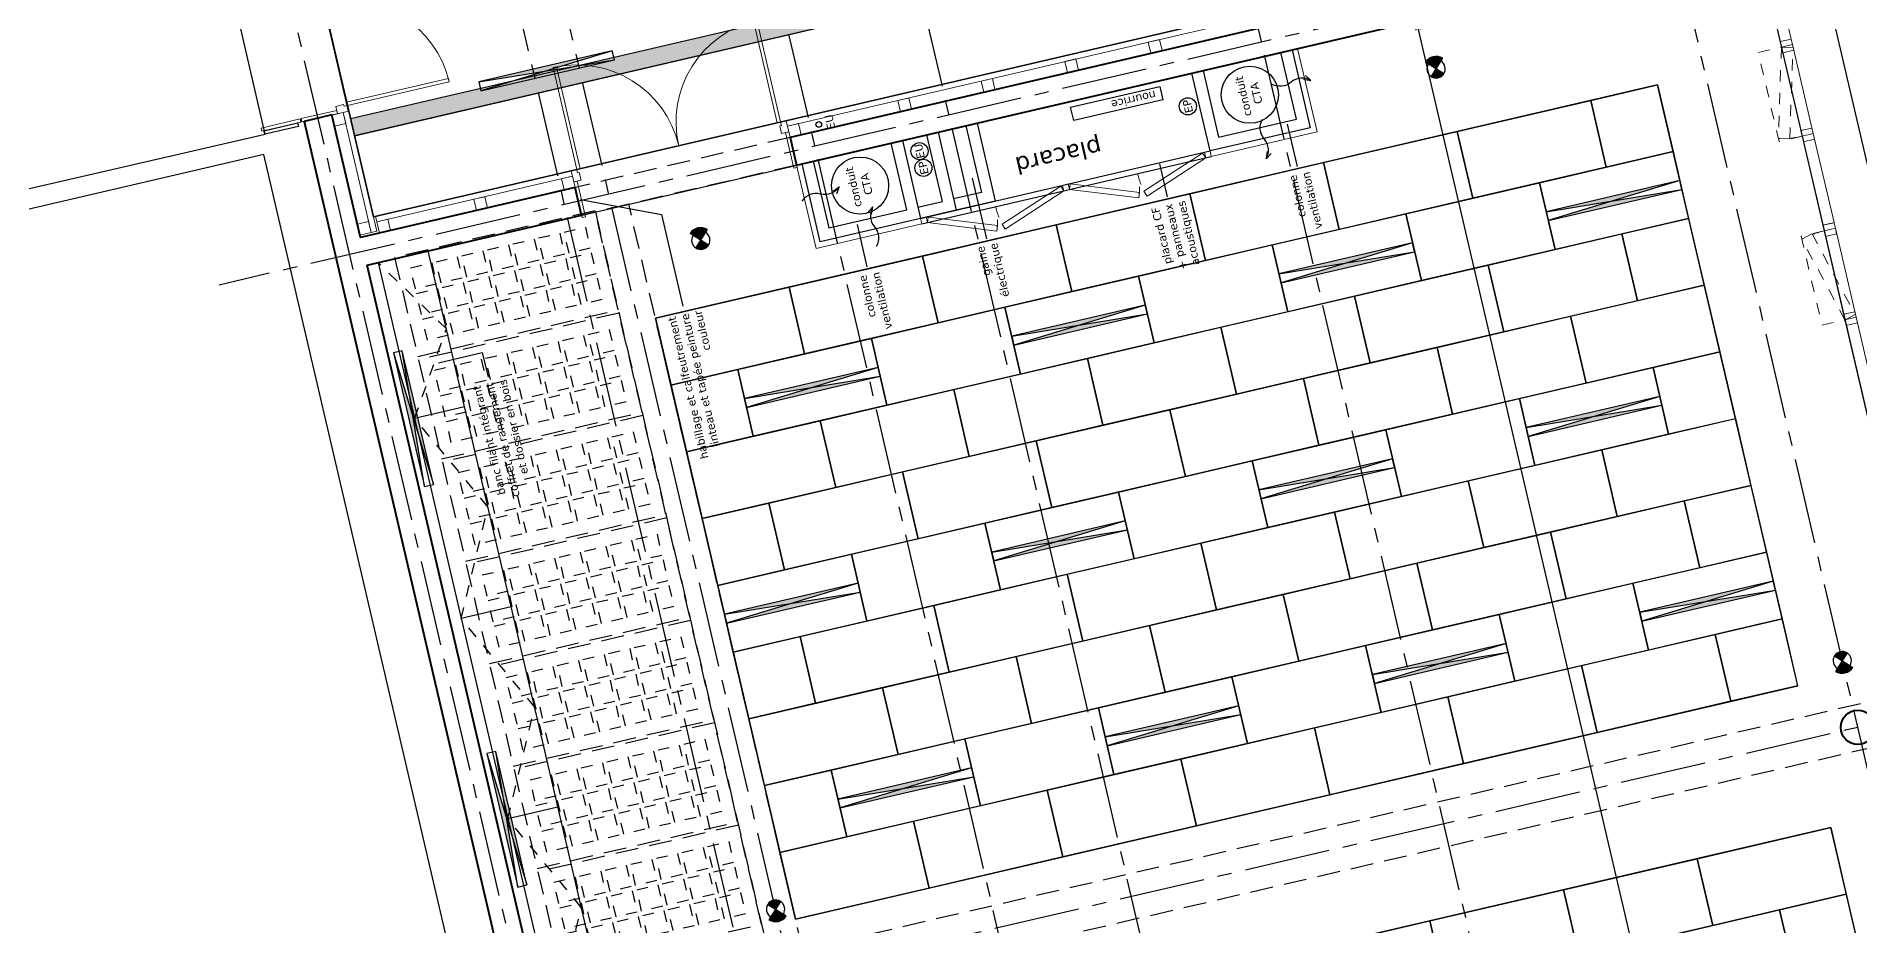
# Model space of a CAD drawing. Header units: metres. Extents: x 595957 to 596489, y 139635 to 139908.
# Drawn here: x 596075.85 to 596091.79, y 139702.95 to 139710.74 of the extents above; entities that cross this region are included whole.
import ezdxf

# ---------------------------------------------------------------- set-up
doc = ezdxf.new("R2010")
doc.units = ezdxf.units.M
doc.header["$MEASUREMENT"] = 0
doc.header["$PDMODE"] = 3
doc.header["$PDSIZE"] = 0.1
for name, pattern in [('01', [0.15, 0.1, -0.05]), ('02', [0.28, 0.2, -0.08]), ('AXES2', [1.125, 0.75, -0.125, 0.125, -0.125]), ('POINTILLE', [0.25, 0, -0.25])]:
    doc.linetypes.add(name, pattern=pattern)
for name, color, linetype in [('00-AXE-0.00', 14, 'AXES2'), ('01-CLOISON-0.25', 3, 'Continuous'), ('01-SANITAIRE-0.15', 44, 'Continuous'), ('02-VU-CACHE-01-0.10', 133, '01'), ('02-VU-CACHE-02-0.10', 133, '02'), ('06-COT-50&100-0.20', 2, 'Continuous'), ('06-TXT-DETAILS-DIVERS-02.20', 2, 'Continuous'), ('06-TXT-DIVERS-0.20', 70, 'Continuous'), ('07-CHAUFFAGE-0.13', 210, 'Continuous'), ('07-CTA-0.13', 163, 'Continuous'), ('07-ECLAIRAGE-0.13', 31, 'Continuous'), ('07-PLAFONDS-0.13', 5, 'Continuous'), ('07-SOLS-0.13', 211, 'Continuous'), ('08-VU-0.08', 56, 'Continuous'), ('08-VU-0.13', 44, 'Continuous')]:
    doc.layers.add(name, color=color, linetype=linetype)
doc.layers.add('01-BETON-0.40', color=4, linetype='Continuous', lineweight=40)
doc.layers.add('01-MEN-CP-0.15', color=2, linetype='Continuous', lineweight=18)
doc.layers.add('07-SF-HABIT-0.05', color=7, linetype='Continuous', plot=False)
doc.styles.add('COT', font='verdana.ttf')
doc.styles.add('locaux 100', font='verdana.ttf', dxfattribs={"height": 0.22})
doc.styles.add('locaux 20', font='verdana.ttf', dxfattribs={"height": 0.07})
doc.styles.get("Standard").update_dxf_attribs({"font": 'arial.ttf'})
doc.dimstyles.new('COT50', dxfattribs={"dimtxt": 0.12, "dimasz": 0.08, "dimexe": 0.05, "dimexo": 0, "dimgap": 0.05, "dimtad": 1, "dimdec": 0, "dimlfac": 100, "dimzin": 0, "dimdsep": 46, "dimtxsty": 'COT', "dimblk": 'OPEN30', "dimcen": 0.04, "dimdle": 0.05, "dimclrd": 256, "dimclre": 256, "dimclrt": 6, "dimadec": 0, "dimazin": 0, "dimtm": 1e-09, "dimtfac": 1, "dimtdec": 0, "dimtmove": 1, "dimatfit": 0, "dimldrblk": 'OPEN30', "dimfxl": 0.05, "dimfxlon": 1, "dimtolj": 1, "dimtzin": 0, "dimlwd": -1, "dimlwe": -1, "dimarcsym": 0})

# ---------------------------------------------------------------- blocks, each defined once
blk = doc.blocks.new('P180')
for points in [[(-1.85, 0.915), (-1.85, 0), (-1.88, 0), (-1.88, 0.915)], [(-0.08, 0.915), (-0.08, 0), (-0.05, 0), (-0.05, 0.915)], [(0, 0), (0, -0.1), (-0.065, -0.1), (-0.065, -0.03), (-0.05, -0.03), (-0.05, 0)]]:
    blk.add_lwpolyline(points, close=True)
at = {"linetype": 'Continuous'}
blk.add_lwpolyline([(-1.93, 0), (-1.93, -0.1), (-1.865, -0.1), (-1.865, -0.03), (-1.88, -0.03), (-1.88, 0)], close=True, dxfattribs=at)
for centre, start, end in [((-1.88, 0), 0, 90), ((-0.05, 0), 90, 180)]:
    blk.add_arc(centre, 0.915, start, end)
at = {"linetype": 'Continuous', "text_generation_flag": 6}
blk.add_attdef('TEXTE', (-0.188, 0.598), '', height=0.08, rotation=90, dxfattribs=at)
blk = doc.blocks.new('fen80')
at = {"linetype": '01'}
blk.add_lwpolyline([(0.849, 0.11), (0.076, -0.097), (0.05, 0), (0.823, 0.207)], close=True, dxfattribs=at)
blk.add_lwpolyline([(0.85, 0), (0.85, 0.207), (0.05, 0.207), (0.05, 0)], dxfattribs=at)
for points in [[(0.05, -0.1), (0, -0.1), (0, 0), (0.05, 0)], [(0.1, -0.1), (0.05, -0.1), (0.05, 0), (0.1, 0)], [(0.85, -0.1), (0.05, -0.1), (0.05, 0), (0.85, 0)], [(0.85, -0.1), (0.8, -0.1), (0.8, 0), (0.85, 0)], [(0.9, -0.1), (0.85, -0.1), (0.85, 0), (0.9, 0)]]:
    blk.add_lwpolyline(points, close=True)
blk.add_arc((0.05, 0), 0.8, 0, 14.9998, dxfattribs=at)
blk = doc.blocks.new('Spot-directionnel')
h = blk.add_hatch(color=256)
h.dxf.hatch_style = 1
h.paths.add_polyline_path([(-0.057, 0.057, 0.414214), (-0.057, -0.057), (0, 0)])
h = blk.add_hatch(color=256)
h.dxf.hatch_style = 1
h.paths.add_polyline_path([(0.078, 0.078), (0, 0), (0.078, -0.078, 0.414214)])
for p, q in [((-0.057, -0.057), (0.078, 0.078)), ((-0.057, 0.057), (0.078, -0.078))]:
    blk.add_line(p, q)
for radius, start, end in [(0.08, 45, 315), (0.11, 315, 45)]:
    blk.add_arc((0, 0), radius, start, end)
blk = doc.blocks.new('_Open30')
at = {"color": 0, "linetype": 'ByBlock', "lineweight": -2}
for p, q in [((-1, 0.27), (0, 0)), ((0, 0), (-1, -0.27)), ((0, 0), (-1, 0))]:
    blk.add_line(p, q, dxfattribs=at)
blk = doc.blocks.new('*D49')
at = {"layer": '06-COT-50&100-0.20', "transparency": 16777216}
for p, q in [((596087.868, 139710.862), (596087.965, 139710.884)), ((596092.62, 139690.695), (596087.934, 139710.795)), ((596092.589, 139690.606), (596092.686, 139690.629))]:
    blk.add_line(p, q, dxfattribs=at)
at = {"layer": 'Defpoints', "color": 0, "transparency": 16777216}
for p in [(596087.916, 139710.873), (596086.863, 139710.627), (596092.205, 139690.517)]:
    blk.add_point(p, dxfattribs=at)
at = {"layer": '06-COT-50&100-0.20', "transparency": 16777216, "xscale": 0.08, "yscale": 0.08, "zscale": 0.08}
for p, rotation in [((596087.916, 139710.873), 103.1212703830424), ((596092.638, 139690.618), 283.1212703830424)]:
    blk.add_blockref('_Open30', p, dxfattribs=dict(at, rotation=rotation))
at = {"layer": '06-COT-50&100-0.20', "color": 6, "transparency": 16777216, "insert": (596090.167, 139700.72), "char_height": 0.12, "attachment_point": 5, "rotation": 103.1213, "style": 'COT'}
blk.add_mtext('\\A1;2080', dxfattribs=at)
blk = doc.blocks.new('A$C7BBE718B')
at = {"layer": '07-CTA-0.13'}
blk.add_lwpolyline([(0.06, 0.025), (0, 0), (0.037, 0.054)], dxfattribs=at)
blk.add_lwpolyline([(0, 0, -0.319902), (0.173, 0.025, 0.319902), (0.346, 0.049)], format="xyb", dxfattribs=at)
blk = doc.blocks.new('A$C088F410E')
h = blk.add_hatch(color=256)
h.dxf.hatch_style = 1
h.paths.add_polyline_path([(-0.04, 1.2), (-0.04, 0), (0, 0.6)])
h = blk.add_hatch(color=256)
h.dxf.hatch_style = 1
h.paths.add_polyline_path([(0.04, 1.2), (0, 0.6), (0.04, 0)])
for p, q in [((0.04, 0), (-0.04, 1.2)), ((0.04, 1.2), (-0.04, 0))]:
    blk.add_line(p, q)
blk.add_lwpolyline([(0.04, 0), (0.04, 1.2), (-0.04, 1.2), (-0.04, 0)], close=True)
blk = doc.blocks.new('A$C07BA4181')
for points in [[(0.6, -0.6), (0, -0.6), (0, 0), (0.6, 0)], [(0.6, -1.8), (0, -1.8), (0, -0.6), (0.6, -0.6)], [(0.6, -3), (0, -3), (0, -1.8), (0.6, -1.8)], [(0.6, -4.2), (0, -4.2), (0, -3), (0.6, -3)], [(0.6, -5.4), (0, -5.4), (0, -4.2), (0.6, -4.2)], [(0.6, -6.6), (0, -6.6), (0, -5.4), (0.6, -5.4)], [(0.6, -7.8), (0, -7.8), (0, -6.6), (0.6, -6.6)], [(0.6, -9), (0, -9), (0, -7.8), (0.6, -7.8)]]:
    blk.add_lwpolyline(points, close=True)
blk = doc.blocks.new('A$C5BE8690B')
for points in [[(0, -1.2), (0.6, -1.2), (0.6, 0), (0, 0)], [(0, -2.4), (0.6, -2.4), (0.6, -1.2), (0, -1.2)], [(0, -3.6), (0.6, -3.6), (0.6, -2.4), (0, -2.4)], [(0, -4.8), (0.6, -4.8), (0.6, -3.6), (0, -3.6)], [(0, -6), (0.6, -6), (0.6, -4.8), (0, -4.8)], [(0, -7.2), (0.6, -7.2), (0.6, -6), (0, -6)], [(0, -8.4), (0.6, -8.4), (0.6, -7.2), (0, -7.2)], [(0, -9), (0.6, -9), (0.6, -8.4), (0, -8.4)]]:
    blk.add_lwpolyline(points, close=True)
blk = doc.blocks.new('A$C79887286')
for p in [(0, -1.2), (0, -3.6), (0, -6), (0, -8.4)]:
    blk.add_blockref('A$C088F410E', p)
blk = doc.blocks.new('A$C10DA3ED3')
at = {"layer": '07-ECLAIRAGE-0.13'}
for p in [(0, -0.6), (-1.6, -1.2), (0, -3), (-1.6, -3.6), (0, -5.4), (-1.6, -6), (0, -7.8), (-1.6, -8.4)]:
    blk.add_blockref('A$C088F410E', p, dxfattribs=at)
blk = doc.blocks.new('A$C63F82283')
at = {"layer": '02-VU-CACHE-01-0.10'}
for points in [[(0.12, 1.685), (0.31, 1.685), (0.31, 1.495), (0.12, 1.495)], [(0.35, 1.685), (0.54, 1.685), (0.54, 1.495), (0.35, 1.495)], [(0.58, 1.685), (0.77, 1.685), (0.77, 1.495), (0.58, 1.495)], [(0.12, 1.455), (0.31, 1.455), (0.31, 1.265), (0.12, 1.265)], [(0.35, 1.455), (0.54, 1.455), (0.54, 1.265), (0.35, 1.265)], [(0.58, 1.455), (0.77, 1.455), (0.77, 1.265), (0.58, 1.265)], [(0.12, 1.225), (0.31, 1.225), (0.31, 1.035), (0.12, 1.035)], [(0.35, 1.225), (0.54, 1.225), (0.54, 1.035), (0.35, 1.035)], [(0.58, 1.225), (0.77, 1.225), (0.77, 1.035), (0.58, 1.035)], [(0.12, 0.995), (0.31, 0.995), (0.31, 0.805), (0.12, 0.805)], [(0.35, 0.995), (0.54, 0.995), (0.54, 0.805), (0.35, 0.805)], [(0.58, 0.995), (0.77, 0.995), (0.77, 0.805), (0.58, 0.805)], [(0.12, 0.765), (0.31, 0.765), (0.31, 0.575), (0.12, 0.575)], [(0.35, 0.765), (0.54, 0.765), (0.54, 0.575), (0.35, 0.575)], [(0.58, 0.765), (0.77, 0.765), (0.77, 0.575), (0.58, 0.575)], [(0.12, 0.535), (0.31, 0.535), (0.31, 0.345), (0.12, 0.345)], [(0.35, 0.535), (0.54, 0.535), (0.54, 0.345), (0.35, 0.345)], [(0.58, 0.535), (0.77, 0.535), (0.77, 0.345), (0.58, 0.345)], [(0.12, 0.305), (0.31, 0.305), (0.31, 0.115), (0.12, 0.115)], [(0.35, 0.305), (0.54, 0.305), (0.54, 0.115), (0.35, 0.115)], [(0.58, 0.305), (0.77, 0.305), (0.77, 0.115), (0.58, 0.115)]]:
    blk.add_lwpolyline(points, close=True, dxfattribs=at)
at = {"layer": '02-VU-CACHE-02-0.10'}
blk.add_lwpolyline([(0, 0), (0.89, 0), (0.89, 1.8), (0, 1.8)], close=True, dxfattribs=at)
blk = doc.blocks.new('A$C6E921B32')
at = {"layer": '07-SOLS-0.13'}
for points in [[(0.879, 2.6), (0.879, 12.831), (0.729, 12.831), (0.729, 2.6)], [(1.929, 2.6), (1.929, 12.831), (1.779, 12.831), (1.779, 2.6)], [(2.829, 2.6), (2.829, 12.831), (2.529, 12.831), (2.529, 2.6)], [(3.879, 2.6), (3.88, 12.831), (3.73, 12.831), (3.729, 2.6)], [(5.079, 2.6), (5.079, 12.831), (4.779, 12.831), (4.779, 2.6)], [(5.529, 2.6), (5.529, 12.831), (5.379, 12.831), (5.379, 2.6)], [(6.6, 2.7), (6.6, 12.831), (6.3, 12.831), (6.3, 2.7)], [(0.879, 0), (0.879, 2.5), (0.729, 2.5), (0.729, 0)], [(1.779, 2.5), (1.779, 0), (1.929, 0), (1.929, 2.5)], [(2.529, 2.5), (2.529, 0), (2.829, 0), (2.829, 2.5)], [(3.729, 2.5), (3.729, 0), (3.879, 0), (3.879, 2.5)], [(4.779, 2.5), (4.779, 0), (5.079, 0), (5.079, 2.5)], [(5.379, 2.5), (5.379, 0), (5.529, 0), (5.529, 2.5)], [(6.3, 2.5), (6.3, 0), (6.6, 0), (6.6, 2.5)]]:
    blk.add_lwpolyline(points, close=True, dxfattribs=at)
at = {"layer": '08-VU-0.08'}
for points in [[(0.729, 4.7), (0, 4.7), (0, 2.7), (0.729, 2.7)], [(1.779, 4.7), (0.879, 4.7), (0.879, 2.7), (1.779, 2.7)], [(2.529, 4.7), (1.929, 4.7), (1.929, 2.7), (2.529, 2.7)], [(3.729, 4.7), (2.829, 4.7), (2.829, 2.7), (3.729, 2.7)], [(3.879, 4.7), (4.779, 4.7), (4.779, 2.7), (3.879, 2.7)], [(5.079, 4.7), (5.379, 4.7), (5.379, 2.7), (5.079, 2.7)], [(5.529, 4.7), (6.3, 4.7), (6.3, 2.7), (5.529, 2.7)]]:
    blk.add_lwpolyline(points, close=True, dxfattribs=at)
at = {"layer": '06-TXT-DETAILS-DIVERS-02.20', "char_height": 0.07, "width": 1.22139, "attachment_point": 4, "rotation": 90, "style": 'locaux 20'}
for insert in [(0.654, 2.754), (1.704, 2.754), (2.454, 2.754), (3.654, 2.754), (4.704, 2.754), (5.304, 2.754), (6.225, 2.754)]:
    blk.add_mtext('tapis-brosse', dxfattribs=dict(at, insert=insert))
at = {"layer": '07-SOLS-0.13', "char_height": 0.07, "width": 1.71911, "rotation": 90, "style": 'locaux 20'}
for s, insert, attachment_point in [('granit gris clair', (0.644, 4.742), 4), ('granit gris clair', (1.694, 4.742), 4), ('granit gris clair', (2.444, 4.742), 4), ('granit gris clair', (3.644, 4.742), 4), ('granit gris clair', (4.694, 4.742), 4), ('granit gris clair', (5.294, 4.742), 4), ('granit gris clair', (6.215, 4.742), 4), ('granit noir', (0.811, 4.742), 4), ('granit noir', (1.861, 4.742), 4), ('granit noir', (2.611, 4.742), 4), ('granit noir', (3.811, 4.742), 4), ('granit noir', (4.861, 4.742), 4), ('granit noir', (5.461, 4.742), 4), ('granit noir', (6.381, 4.742), 4), ('granit gris clair', (0.644, 2.443), 6), ('granit noir', (0.811, 2.443), 6), ('granit gris clair', (1.694, 2.443), 6), ('granit noir', (1.861, 2.443), 6), ('granit gris clair', (2.444, 2.443), 6), ('granit noir', (2.611, 2.443), 6), ('granit gris clair', (3.644, 2.443), 6), ('granit noir', (3.811, 2.443), 6), ('granit gris clair', (4.694, 2.443), 6), ('granit noir', (4.861, 2.443), 6), ('granit gris clair', (5.294, 2.443), 6), ('granit noir', (5.461, 2.443), 6), ('granit gris clair', (6.215, 2.443), 6), ('granit noir', (6.381, 2.443), 6)]:
    blk.add_mtext(s, dxfattribs=dict(at, insert=insert, attachment_point=attachment_point))

msp = doc.modelspace()

# ---------------------------------------------------------------- hatches: boundary and pattern name
at = {"layer": '07-SOLS-0.13'}
msp.add_hatch(color=252, dxfattribs=at).paths.add_polyline_path([(596088.556, 139712.336), (596078.592, 139710.013), (596078.626, 139709.867), (596088.59, 139712.19)])

# ---------------------------------------------------------------- linework, layer by layer
at = {"layer": '00-AXE-0.00'}
for p, q in [((596099.828, 139670.147), (596085.783, 139730.398)), ((596096.207, 139669.302), (596082.162, 139729.554)), ((596093.473, 139668.665), (596079.429, 139728.917)), ((596092.302, 139668.392), (596078.257, 139728.644)), ((596090.498, 139667.972), (596076.453, 139728.224)), ((596090.11, 139667.881), (596076.066, 139728.133)), ((596085.257, 139680.21), (596074.189, 139727.692)), ((596092.124, 139711.982), (596077.442, 139708.56)), ((596093.724, 139705.142), (596079.037, 139701.718))]:
    msp.add_line(p, q, dxfattribs=at)
at = {"layer": '01-BETON-0.40'}
for points in [[(596082.437, 139709.852), (596082.494, 139709.609), (596091.232, 139711.646), (596091.176, 139711.889)], [(596078.187, 139709.991), (596083.374, 139687.739), (596083.617, 139687.796), (596083.515, 139688.234), (596085.393, 139688.672), (596085.336, 139688.915), (596083.458, 139688.478), (596078.737, 139708.733), (596080.614, 139709.171), (596080.558, 139709.414), (596078.68, 139708.977), (596078.43, 139710.048), (596078.187, 139709.991)]]:
    msp.add_lwpolyline(points, close=True, dxfattribs=at)
msp.add_circle((596091.776, 139704.688), 0.15, dxfattribs=at)
at = {"layer": '01-CLOISON-0.25'}
for points in [[(596086.828, 139710.619), (596086.987, 139709.937), (596086.11, 139709.733), (596085.951, 139710.415), (596086.049, 139710.438), (596086.185, 139709.853), (596086.867, 139710.012), (596086.73, 139710.596)], [(596077.844, 139709.881), (596077.838, 139709.91), (596078.13, 139709.978), (596078.137, 139709.948)], [(596083.419, 139709.825), (596083.578, 139709.143), (596082.701, 139708.939), (596082.543, 139709.62), (596082.64, 139709.643), (596082.776, 139709.059), (596083.458, 139709.218), (596083.322, 139709.802)]]:
    msp.add_lwpolyline(points, close=True, dxfattribs=at)
for points in [[(596083.555, 139709.24), (596083.77, 139709.29), (596083.633, 139709.875), (596083.731, 139709.897), (596083.89, 139709.216), (596083.578, 139709.143)], [(596083.974, 139709.954), (596084.11, 139709.37), (596083.867, 139709.313)], [(596084.072, 139709.977), (596084.23, 139709.295), (596083.89, 139709.216)]]:
    msp.add_lwpolyline(points, dxfattribs=at)
at = {"layer": '01-MEN-CP-0.15'}
for points in [[(596082.414, 139709.95), (596082.403, 139709.998), (596088.658, 139711.457), (596088.67, 139711.408)], [(596091.096, 139710.69), (596090.903, 139711.518), (596091, 139711.54), (596091.193, 139710.713)], [(596085.57, 139710.685), (596085.593, 139710.588), (596085.69, 139710.611), (596085.668, 139710.708)], [(596086.11, 139709.733), (596086.987, 139709.937), (596086.828, 139710.619), (596086.876, 139710.63), (596087.047, 139709.9), (596086.121, 139709.684)], [(596084.84, 139710.515), (596084.862, 139710.418), (596084.96, 139710.44), (596084.937, 139710.538)], [(596084.109, 139710.345), (596084.132, 139710.247), (596084.229, 139710.27), (596084.207, 139710.368)], [(596083.379, 139710.175), (596083.402, 139710.077), (596083.499, 139710.1), (596083.476, 139710.197)], [(596077.818, 139709.905), (596078.158, 139709.984), (596078.151, 139710.014), (596077.811, 139709.934)], [(596078.167, 139709.987), (596078.479, 139710.059), (596078.472, 139710.088), (596078.16, 139710.016)], [(596078.453, 139709.95), (596078.43, 139710.048), (596078.527, 139710.071), (596078.55, 139709.973)], [(596078.527, 139710.071), (596078.773, 139709.019), (596078.821, 139709.03), (596078.576, 139710.082)], [(596082.498, 139709.589), (596082.426, 139709.901), (596082.397, 139709.894), (596082.469, 139709.583)], [(596082.414, 139709.95), (596082.437, 139709.852), (596082.535, 139709.875), (596082.512, 139709.973)], [(596091.568, 139709.106), (596091.398, 139709.836), (596091.3, 139709.813), (596091.471, 139709.083)], [(596086.045, 139709.715), (596086.073, 139709.673), (596085.56, 139709.338), (596085.532, 139709.38)], [(596086.11, 139709.733), (596086.121, 139709.684), (596086.073, 139709.673), (596086.061, 139709.722)], [(596078.823, 139709.113), (596080.535, 139709.512), (596080.523, 139709.56), (596078.811, 139709.161)], [(596080.46, 139709.392), (596080.437, 139709.489), (596080.535, 139709.512), (596080.558, 139709.414)], [(596083.589, 139709.094), (596082.664, 139708.879), (596082.494, 139709.609), (596082.543, 139709.62), (596082.701, 139708.939), (596083.578, 139709.143)], [(596080.648, 139709.158), (596080.575, 139709.47), (596080.546, 139709.463), (596080.619, 139709.151)], [(596084.804, 139709.425), (596084.831, 139709.384), (596084.318, 139709.049), (596084.291, 139709.091)], [(596084.868, 139709.444), (596084.88, 139709.395), (596084.831, 139709.384), (596084.82, 139709.432)], [(596084.886, 139709.445), (596084.88, 139709.395), (596085.488, 139709.322), (596085.494, 139709.371)], [(596079.693, 139709.213), (596079.671, 139709.31), (596079.768, 139709.333), (596079.791, 139709.236)], [(596078.675, 139708.996), (596078.653, 139709.093), (596078.75, 139709.116), (596078.773, 139709.019)], [(596078.845, 139709.015), (596078.823, 139709.113), (596078.92, 139709.135), (596078.943, 139709.038)], [(596083.627, 139709.154), (596083.638, 139709.106), (596083.589, 139709.094), (596083.578, 139709.143)], [(596083.644, 139709.155), (596083.638, 139709.106), (596084.246, 139709.032), (596084.252, 139709.082)], [(596092.489, 139705.154), (596091.772, 139708.229), (596091.675, 139708.206), (596092.392, 139705.131)]]:
    msp.add_lwpolyline(points, close=True, dxfattribs=at)
at = {"layer": '01-MEN-CP-0.15', "linetype": '01', "ltscale": 0.5}
for centre, start, end in [((596086.073, 139709.673), 193.1213, 213.1213), ((596084.88, 139709.395), 353.1213, 13.1213), ((596084.831, 139709.384), 193.1213, 213.1213), ((596083.638, 139709.106), 353.1213, 13.1213)]:
    msp.add_arc(centre, 0.612, start, end, dxfattribs=at)
at = {"layer": '01-SANITAIRE-0.15'}
for centre, radius in [((596085.916, 139710.124), 0.075), ((596082.688, 139709.965), 0.025), ((596083.569, 139709.731), 0.075), ((596083.603, 139709.585), 0.075)]:
    msp.add_circle(centre, radius, dxfattribs=at)
at = {"layer": '02-VU-CACHE-02-0.10'}
for p, q in [((596082.437, 139709.852), (596080.558, 139709.414)), ((596082.494, 139709.609), (596080.614, 139709.171))]:
    msp.add_line(p, q, dxfattribs=at)
for points in [[(596085.748, 139689.011), (596081.026, 139709.267), (596080.734, 139709.199), (596085.455, 139688.943)], [(596082.638, 139702.352), (596082.547, 139702.742), (596092.413, 139705.041), (596092.503, 139704.652)]]:
    msp.add_lwpolyline(points, close=True, dxfattribs=at)
at = {"layer": '06-TXT-DETAILS-DIVERS-02.20'}
for points in [[(596086.874, 139709.597), (596086.788, 139709.967)], [(596085.737, 139709.332), (596085.67, 139709.62)], [(596084.03, 139709.496), (596084.154, 139708.963)], [(596080.604, 139709.309), (596081.312, 139709.177), (596081.498, 139708.376)], [(596083.112, 139708.72), (596083.026, 139709.09)], [(596079.362, 139707.878), (596079.745, 139707.968), (596079.795, 139707.753)]]:
    msp.add_lwpolyline(points, dxfattribs=at)
at = {"layer": '07-CHAUFFAGE-0.13'}
msp.add_lwpolyline([(596085.698, 139710.181), (596084.918, 139710), (596084.891, 139710.116), (596085.67, 139710.298)], close=True, dxfattribs=at)
at = {"layer": '07-CTA-0.13', "ltscale": 0.25}
for centre in [(596086.458, 139710.225), (596083.049, 139709.43)]:
    msp.add_circle(centre, 0.25, dxfattribs=at)
at = {"layer": '07-PLAFONDS-0.13'}
for points in [[(596088.658, 139711.457), (596087.16, 139717.884), (596077.294, 139715.584), (596078.792, 139709.157)], [(596091.25, 139705.053), (596090.024, 139710.312), (596081.259, 139708.269), (596082.485, 139703.01)], [(596092.765, 139698.553), (596091.539, 139703.812), (596082.774, 139701.769), (596084, 139696.51)]]:
    msp.add_lwpolyline(points, close=True, dxfattribs=at)
at = {"layer": '07-SF-HABIT-0.05'}
for points in [[(596088.658, 139711.457), (596087.16, 139717.884), (596077.294, 139715.584), (596078.792, 139709.157)], [(596077.845, 139709.88), (596076.676, 139714.948), (596064.983, 139712.251), (596066.151, 139707.184)], [(596078.737, 139708.733), (596090.892, 139711.566), (596095.613, 139691.311), (596083.458, 139688.478)], [(596082.778, 139688.492), (596077.834, 139709.702), (596066.196, 139706.989), (596071.14, 139685.78)]]:
    msp.add_lwpolyline(points, close=True, dxfattribs=at)
at = {"layer": '07-SOLS-0.13'}
for points in [[(596078.792, 139709.157), (596077.294, 139715.584), (596087.16, 139717.884), (596087.229, 139717.587), (596087.327, 139717.61), (596088.686, 139711.776), (596088.589, 139711.754), (596088.658, 139711.457)], [(596088.556, 139712.336), (596078.592, 139710.013), (596078.626, 139709.867), (596088.59, 139712.19)]]:
    msp.add_lwpolyline(points, close=True, dxfattribs=at)
at = {"layer": '08-VU-0.08'}
for p, q in [((596078.576, 139710.082), (596077.677, 139713.939)), ((596096.111, 139691.376), (596091.39, 139711.631)), ((596079.59, 139707.495), (596079.152, 139707.393)), ((596079.998, 139705.742), (596079.56, 139705.64)), ((596080.407, 139703.989), (596079.969, 139703.887))]:
    msp.add_line(p, q, dxfattribs=at)
at = {"layer": '08-VU-0.13'}
for p, q in [((596083.578, 139709.143), (596086.11, 139709.733)), ((596083.589, 139709.094), (596086.121, 139709.684))]:
    msp.add_line(p, q, dxfattribs=at)
for points in [[(596083.994, 139688.603), (596079.272, 139708.858), (596078.737, 139708.733), (596083.458, 139688.478)], [(596078.737, 139708.733), (596078.834, 139708.756), (596083.556, 139688.5), (596083.458, 139688.478)]]:
    msp.add_lwpolyline(points, close=True, dxfattribs=at)
at = {"layer": '08-VU-0.13', "linetype": 'POINTILLE', "ltscale": 0.25}
for points in [[(596079.152, 139707.393), (596079.431, 139708.177), (596078.834, 139708.756)], [(596079.56, 139705.64), (596079.794, 139706.619), (596079.152, 139707.393)], [(596079.969, 139703.887), (596080.203, 139704.866), (596079.56, 139705.64)], [(596080.378, 139702.134), (596080.611, 139703.113), (596079.969, 139703.887)]]:
    msp.add_lwpolyline(points, dxfattribs=at)

# ---------------------------------------------------------------- block references
at = {"rotation": 103.1212703830424}
for name, p in [('A$C6E921B32', (596091.288, 139712.07)), ('A$C63F82283', (596080.933, 139708.343)), ('A$C63F82283', (596081.142, 139707.447)), ('A$C63F82283', (596081.351, 139706.551)), ('A$C63F82283', (596081.56, 139705.655)), ('A$C63F82283', (596081.769, 139704.758)), ('A$C63F82283', (596081.978, 139703.862)), ('A$C63F82283', (596082.187, 139702.966))]:
    msp.add_blockref(name, p, dxfattribs=at)
at = {"layer": '01-MEN-CP-0.15'}
for name, p, rotation in [('P180', (596078.576, 139710.082), 283.121270382423), ('P180', (596082.403, 139709.998), 13.12127038498718), ('A$C7BBE718B', (596082.866, 139709.42), 193.1212703459155), ('fen80', (596091.675, 139708.206), 103.1212703790783)]:
    msp.add_blockref(name, p, dxfattribs=dict(at, rotation=rotation))
at = {"layer": '01-MEN-CP-0.15', "xscale": -1}
for name, p, rotation in [('fen80', (596091.096, 139710.69), 103.1212703829055), ('A$C7BBE718B', (596086.993, 139710.35), 13.12127038672672), ('A$C7BBE718B', (596086.6, 139709.663), 283.1212703891381), ('A$C7BBE718B', (596083.16, 139709.244), 103.1212703891382)]:
    msp.add_blockref(name, p, dxfattribs=dict(at, rotation=rotation))
at = {"layer": '07-ECLAIRAGE-0.13'}
for name, p, rotation in [('A$C10DA3ED3', (596079.359, 139711.856), 103.1212703830424), ('Spot-directionnel', (596088.087, 139710.451), 103.1212703830424), ('A$C79887286', (596082.047, 139707.528), 103.1212703830424), ('Spot-directionnel', (596081.656, 139708.952), 103.1212703906429), ('A$C088F410E', (596079.006, 139707.975), 193.1212703792485), ('A$C79887286', (596081.872, 139705.639), 103.1212703830424), ('A$C79887286', (596082.865, 139704.022), 103.1212703830424), ('Spot-directionnel', (596091.64, 139705.272), 283.121270390643), ('A$C088F410E', (596079.823, 139704.469), 193.1212703792485), ('Spot-directionnel', (596082.31, 139703.097), 283.121270390643)]:
    msp.add_blockref(name, p, dxfattribs=dict(at, rotation=rotation))
at = {"layer": '07-PLAFONDS-0.13', "xscale": -1, "rotation": 103.121270382207}
for p in [(596081.259, 139708.269), (596081.531, 139707.1), (596081.804, 139705.931), (596082.076, 139704.763), (596082.348, 139703.594), (596082.91, 139701.184)]:
    msp.add_blockref('A$C5BE8690B', p, dxfattribs=at)
at = {"layer": '07-PLAFONDS-0.13', "rotation": 103.1212703830424}
for p in [(596081.531, 139707.1), (596081.804, 139705.931), (596082.076, 139704.763), (596082.348, 139703.594), (596082.91, 139701.184)]:
    msp.add_blockref('A$C07BA4181', p, dxfattribs=at)

# ---------------------------------------------------------------- texts
at = {"layer": '01-SANITAIRE-0.15', "char_height": 0.07, "width": 0.15887, "attachment_point": 5, "rotation": 103.1213, "style": 'locaux 20'}
for s, insert in [('EP', (596085.916, 139710.124)), ('EU', (596082.786, 139709.987)), ('EU', (596083.569, 139709.731)), ('EP', (596083.603, 139709.585))]:
    msp.add_mtext(s, dxfattribs=dict(at, insert=insert))
at = {"layer": '06-TXT-DETAILS-DIVERS-02.20', "char_height": 0.07, "attachment_point": 6, "rotation": 103.1213, "style": 'locaux 20'}
for s, insert, width in [('colonne\\Pventilation', (596086.888, 139709.535), 1.15877), ('placard CF\\P+ panneaux\\Pacoustiques', (596085.752, 139709.27), 1.15877), ('\\pt0.07;gaine\\Pélectrique', (596084.165, 139708.914), 0.94096), ('colonne\\Pventilation', (596083.126, 139708.658), 1.15877), ('habillage et calfeutrement linteau et tapée peinture couleur', (596081.514, 139708.309), 1.56851), ('banc filant intégrant\\Pcoffret de rangement\\Pet dossier en bois', (596079.807, 139707.705), 1.71911)]:
    msp.add_mtext(s, dxfattribs=dict(at, insert=insert, width=width))
at = {"layer": '06-TXT-DIVERS-0.20', "insert": (596084.781, 139709.707), "char_height": 0.15, "width": 0.4884, "attachment_point": 5, "rotation": 193.1213, "style": 'locaux 100'}
msp.add_mtext('placard', dxfattribs=at)
at = {"layer": '07-CHAUFFAGE-0.13', "insert": (596085.635, 139710.228), "char_height": 0.07, "width": 0.15887, "attachment_point": 4, "rotation": 193.1213, "style": 'locaux 20'}
msp.add_mtext('nourrice', dxfattribs=at)
at = {"layer": '07-CTA-0.13', "char_height": 0.07, "width": 0.74382, "attachment_point": 5, "rotation": 103.1213, "style": 'locaux 20'}
for insert in [(596086.458, 139710.225), (596083.049, 139709.43)]:
    msp.add_mtext('conduit\\PCTA', dxfattribs=dict(at, insert=insert))

# ---------------------------------------------------------------- dimensions: what is measured, and where the dimension line sits
at = {"layer": '06-COT-50&100-0.20'}
dim = msp.add_linear_dim(base=(596087.916, 139710.873), p1=(596092.205, 139690.517), p2=(596086.863, 139710.627), angle=103.1213, dimstyle='COT50', dxfattribs=at)
dim.commit()
dim.dimension.update_dxf_attribs({"geometry": '*D49', "text_midpoint": (596090.167, 139700.72)})

doc.saveas('drawing.dxf')
